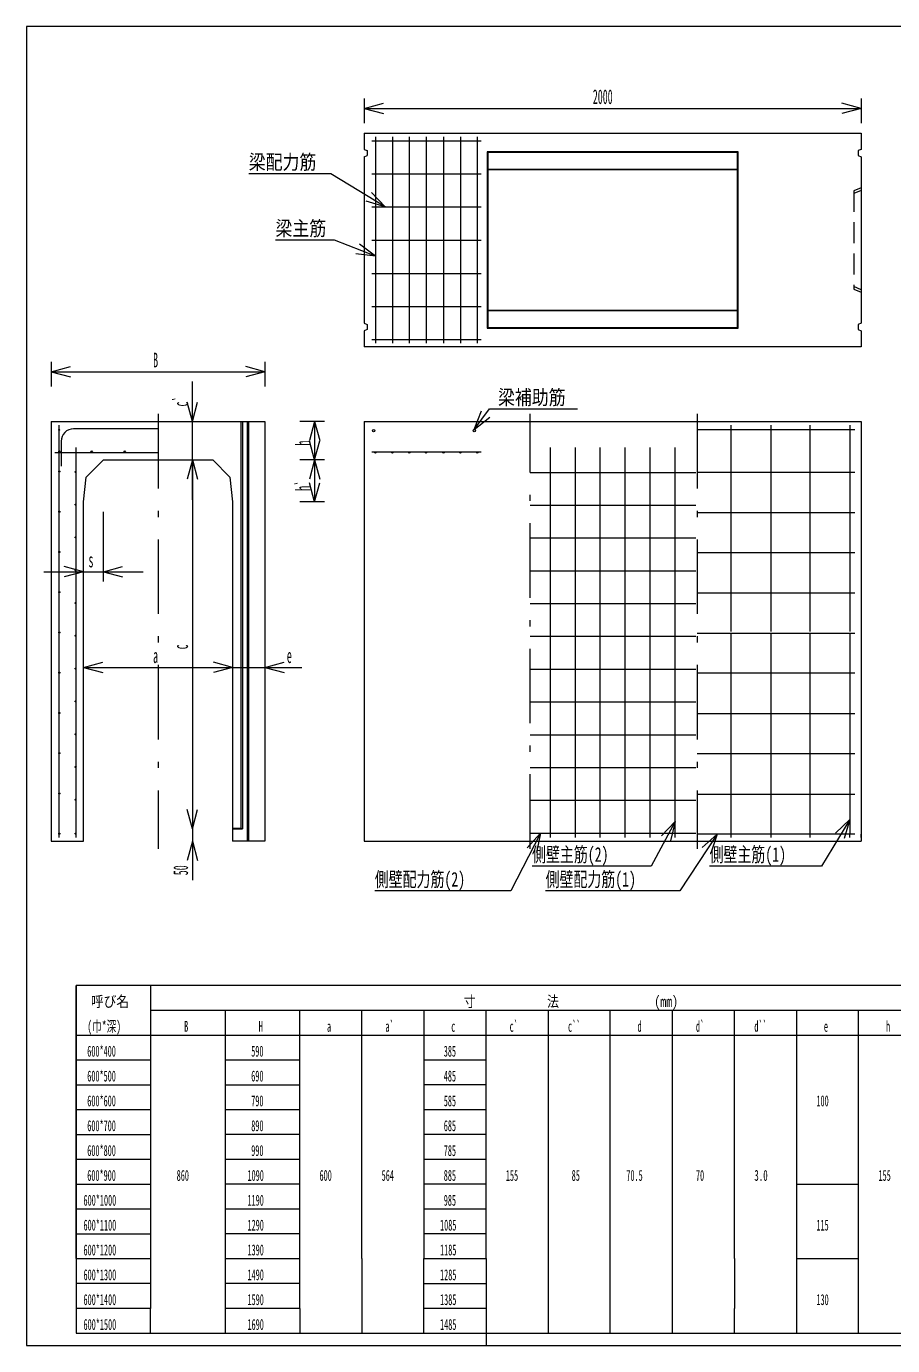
# Model space of a CAD drawing. Units: millimetres, scale not verified. Extents: x 255 to 7715, y 190 to 5500.
# Drawn here: x 255 to 3742, y 190 to 5500 of the extents above; entities that cross this region are included whole.
import ezdxf
from ezdxf.enums import TextEntityAlignment as Align

# ---------------------------------------------------------------- set-up
doc = ezdxf.new("R2010")
doc.units = ezdxf.units.MM
doc.header["$LTSCALE"] = 10
doc.linetypes.add('USER1', pattern=[50.5, 30, -9, 2.5, -9])
doc.linetypes.add('USER2', pattern=[12.6, 8.4, -4.2])
for name, color, linetype, lineweight in [('1', 7, 'Continuous', 18), ('10', 3, 'Continuous', 18), ('15', 7, 'Continuous', 18), ('18', 7, 'Continuous', 18), ('2', 7, 'Continuous', 18), ('6', 7, 'Continuous', 18), ('7', 4, 'Continuous', 18)]:
    doc.layers.add(name, color=color, linetype=linetype, lineweight=lineweight)
doc.styles.add('ＭＳ ゴシック', font='')
doc.styles.get('ＭＳ ゴシック').set_extended_font_data('MS Gothic')

msp = doc.modelspace()

# ---------------------------------------------------------------- linework, layer by layer
at = {"layer": '1'}
for p, q in [((255, 5500), (255, 190)), ((7715, 5500), (255, 5500)), ((1615, 5210), (1615, 5110)), ((3615, 5210), (3615, 5110)), ((1615, 5170), (1692.27, 5190.71)), ((1615, 5170), (3615, 5170)), ((1615, 5170), (1692.27, 5149.29)), ((3615, 5170), (3537.73, 5190.71)), ((3615, 5170), (3537.73, 5149.29)), ((1615, 5070), (3615, 5070)), ((1615, 5070), (1615, 5005)), ((3615, 5070), (3615, 5005)), ((1615, 5005), (1627, 5000)), ((1627, 5000), (1627, 4980)), ((2109.5, 4995), (2109.5, 4285)), ((3120.5, 4995), (2109.5, 4995)), ((3117.5, 4992), (2112.5, 4992)), ((2112.5, 4992), (2112.5, 4288)), ((3117.5, 4288), (3117.5, 4992)), ((3120.5, 4285), (3120.5, 4995)), ((3615, 5005), (3603, 5000)), ((3603, 5000), (3603, 4980)), ((1615, 4975), (1627, 4980)), ((1615, 4975), (1615, 4305)), ((3603, 4980), (3615, 4975)), ((3615, 4975), (3615, 4305)), ((2112.5, 4925), (3117.5, 4925)), ((3117.5, 4922), (2112.5, 4922)), ((2112.5, 4358), (3117.5, 4358)), ((3117.5, 4355), (2112.5, 4355)), ((1615, 4305), (1627, 4300)), ((3615, 4305), (3603, 4300)), ((1627, 4280), (1615, 4275)), ((1615, 4275), (1615, 4210)), ((1627, 4300), (1627, 4280)), ((2109.5, 4285), (3120.5, 4285)), ((2112.5, 4288), (3117.5, 4288)), ((3603, 4300), (3603, 4280)), ((3603, 4280), (3615, 4275)), ((3615, 4275), (3615, 4210)), ((3615, 4210), (1615, 4210)), ((355, 4150), (355, 4050)), ((1215, 4150), (1215, 4050)), ((355, 4110), (432.27, 4130.71)), ((355, 4110), (1215, 4110)), ((355, 4110), (432.27, 4089.29)), ((1215, 4110), (1137.73, 4130.71)), ((1215, 4110), (1137.73, 4089.29)), ((923, 3595), (923, 4070)), ((923, 3910), (902.29, 3987.27)), ((923, 3910), (943.71, 3987.27)), ((2057.7, 3877.5), (2118.69, 3960)), ((2057.7, 3877.5), (2086.99, 3951.95)), ((2118.69, 3960), (2473.31, 3960)), ((355, 3910), (1215, 3910)), ((355, 3910), (355, 2220)), ((785, 3880), (445, 3880)), ((1120, 2273), (1120, 3910)), ((1125, 3910), (1125, 2270)), ((1145, 2220), (1145, 3910)), ((1150, 2220), (1150, 3910)), ((1215, 3910), (1215, 2220)), ((1455, 3910), (1355, 3910)), ((1415, 3910), (1394.29, 3832.73)), ((1415, 3910), (1415, 3755)), ((1415, 3910), (1435.71, 3832.73)), ((1615, 3910), (3615, 3910)), ((1615, 3910), (1615, 2220)), ((2057.7, 3877.5), (2120.29, 3927.33)), ((3615, 3910), (3615, 2220)), ((395, 3830), (395, 3730)), ((1415, 3755), (1394.29, 3832.27)), ((1415, 3755), (1435.71, 3832.27)), ((496, 3686), (565, 3755)), ((565, 3755), (1005, 3755)), ((923, 3755), (902.29, 3677.73)), ((923, 3755), (902.29, 3677.73)), ((923, 3755), (923, 2270)), ((923, 3755), (943.71, 3677.73)), ((923, 3755), (943.71, 3677.73)), ((1005, 3755), (1074, 3686)), ((1455, 3755), (1355, 3755)), ((1455, 3755), (1355, 3755)), ((1415, 3755), (1394.29, 3677.73)), ((1415, 3755), (1415, 3586)), ((1415, 3755), (1435.71, 3677.73)), ((485, 3586), (496, 3686)), ((1074, 3686), (1085, 3586)), ((1415, 3586), (1394.29, 3663.27)), ((1415, 3586), (1435.71, 3663.27)), ((485, 2220), (485, 3586)), ((1085, 3586), (1085, 2220)), ((1455, 3586), (1355, 3586)), ((485, 3265), (485, 3546)), ((565, 3265), (565, 3546)), ((325, 3305), (725, 3305)), ((485, 3305), (407.73, 3325.71)), ((485, 3305), (407.73, 3284.29)), ((565, 3305), (642.27, 3325.71)), ((565, 3305), (642.27, 3284.29)), ((485, 2920), (562.27, 2940.71)), ((1085, 2920), (1007.73, 2940.71)), ((1085, 2920), (1007.73, 2940.71)), ((1215, 2920), (1292.27, 2940.71)), ((485, 2920), (1085, 2920)), ((485, 2920), (562.27, 2899.29)), ((925, 2920), (1363.41, 2920)), ((1085, 2920), (1007.73, 2899.29)), ((1085, 2920), (1007.73, 2899.29)), ((1215, 2920), (1292.27, 2899.29)), ((923, 2430), (923, 2063.41)), ((923, 2270), (902.29, 2347.27)), ((923, 2270), (902.29, 2347.27)), ((923, 2270), (943.71, 2347.27)), ((923, 2270), (943.71, 2347.27)), ((1085, 2273), (1120, 2273)), ((1085, 2270), (1125, 2270)), ((1120, 2273), (1125, 2270)), ((3615, 2235), (3615, 2248)), ((355, 2220), (485, 2220)), ((923, 2220), (902.29, 2142.73)), ((923, 2220), (943.71, 2142.73)), ((1215, 2220), (1085, 2220)), ((1615, 2220), (3615, 2220)), ((455, 540), (455, 1640)), ((455, 1640), (455, 240)), ((5855, 1640), (455, 1640)), ((755, 1640), (755, 540)), ((755, 1640), (755, 540)), ((755, 1540), (4355, 1540)), ((1055, 1540), (1055, 540)), ((1355, 540), (1355, 1540)), ((1605, 540), (1605, 1540)), ((1855, 1540), (1855, 540)), ((2105, 540), (2105, 1540)), ((2355, 1540), (2355, 540)), ((2605, 540), (2605, 1540)), ((2855, 1540), (2855, 540)), ((3105, 540), (3105, 1540)), ((3355, 1540), (3355, 540)), ((3605, 540), (3605, 1540)), ((455, 1440), (5855, 1440)), ((455, 1440), (5855, 1440)), ((455, 1340), (755, 1340)), ((1055, 1340), (1355, 1340)), ((1855, 1340), (2105, 1340)), ((455, 1240), (755, 1240)), ((1055, 1240), (1355, 1240)), ((2105, 1240), (1855, 1240)), ((455, 1140), (755, 1140)), ((1055, 1140), (1355, 1140)), ((1855, 1140), (2105, 1140)), ((455, 1040), (755, 1040)), ((1355, 1040), (1055, 1040)), ((2105, 1040), (1855, 1040)), ((455, 940), (755, 940)), ((1055, 940), (1355, 940)), ((1855, 940), (2105, 940)), ((455, 840), (755, 840)), ((1355, 840), (1055, 840)), ((2105, 840), (1855, 840)), ((3355, 840), (3605, 840)), ((455, 740), (755, 740)), ((1055, 740), (1355, 740)), ((1855, 740), (2105, 740)), ((455, 640), (755, 640)), ((1355, 640), (1055, 640)), ((2105, 640), (1855, 640)), ((455, 540), (755, 540)), ((755, 540), (755, 340)), ((1055, 540), (1055, 340)), ((1055, 540), (1355, 540)), ((1355, 340), (1355, 540)), ((1605, 540), (1605, 340)), ((1855, 340), (1855, 540)), ((1855, 540), (2105, 540)), ((2105, 540), (2105, 340)), ((2355, 540), (2355, 340)), ((2605, 340), (2605, 540)), ((2855, 540), (2855, 340)), ((3105, 540), (3105, 340)), ((3355, 540), (3355, 340)), ((3355, 540), (3605, 540)), ((3605, 340), (3605, 540)), ((755, 440), (455, 440)), ((1355, 440), (1055, 440)), ((1855, 440), (2105, 440)), ((755, 340), (455, 340)), ((755, 240), (755, 340)), ((1055, 340), (1055, 240)), ((1355, 340), (1055, 340)), ((1355, 340), (1355, 240)), ((1605, 340), (1605, 240)), ((1855, 240), (1855, 340)), ((2105, 340), (1855, 340)), ((2105, 340), (2105, 190)), ((2355, 340), (2355, 240)), ((2605, 240), (2605, 340)), ((2855, 340), (2855, 240)), ((3105, 240), (3105, 340)), ((3355, 340), (3355, 240)), ((3605, 240), (3605, 340)), ((455, 240), (5855, 240)), ((255, 190), (7715, 190))]:
    msp.add_line(p, q, dxfattribs=at)
at = {"layer": '1', "linetype": 'USER2'}
for p, q in [((3615, 4850), (3585, 4837.5)), ((3615, 4840), (3585, 4827.5)), ((3585, 4837.5), (3585, 4442.5)), ((3615, 4440), (3585, 4452.5)), ((3585, 4442.5), (3615, 4430))]:
    msp.add_line(p, q, dxfattribs=at)
at = {"layer": '1', "linetype": 'USER1'}
for p, q in [((785, 3940), (785, 2190)), ((2283, 2190), (2283, 3940)), ((2955, 3940), (2955, 2190))]:
    msp.add_line(p, q, dxfattribs=at)
at = {"layer": '1'}
for centre, radius in [((387, 3875.5), 2), ((1652.5, 3872.5), 5), ((2057.7, 3872.5), 5), ((387.5, 3708.5), 2.5), ((453, 3707), 2), ((453, 3575), 2), ((387.5, 3546.5), 2.5), ((453, 3443), 2), ((387.5, 3384.5), 2.5), ((453, 3311), 2), ((387.5, 3222.5), 2.5), ((453, 3179), 2), ((387.5, 3060.5), 2.5), ((453, 3047), 2), ((387.5, 2898.5), 2.5), ((453, 2915), 2), ((453, 2783), 2), ((387.5, 2736.5), 2.5), ((453, 2651), 2), ((387.5, 2574.5), 2.5), ((453, 2519), 2), ((387.5, 2412.5), 2.5), ((453, 2387), 2), ((387.5, 2250.5), 2.5), ((453, 2251), 2)]:
    msp.add_circle(centre, radius, dxfattribs=at)
msp.add_arc((445, 3830), 50, 90, 180, dxfattribs=at)
at = {"layer": '10'}
for p, q in [((1660, 5055), (1660, 4225)), ((1728, 5055), (1728, 4225)), ((1796, 5055), (1796, 4225)), ((1864, 5055), (1864, 4225)), ((1934, 5055), (1934, 4225)), ((2002, 5055), (2002, 4225)), ((2070, 5055), (2070, 4225)), ((1495, 4640), (1257.81, 4640)), ((1660, 4575.25), (1495, 4640)), ((1660, 4575.25), (1595.63, 4622.75)), ((1660, 4575.25), (1580.5, 4584.2)), ((370, 3785), (785, 3785)), ((455, 2235), (455, 3805)), ((2364.2, 2235), (2364.2, 3805)), ((2464.6, 2235), (2464.6, 3805)), ((2565, 2235), (2565, 3805)), ((2665.4, 2235), (2665.4, 3805)), ((2765.8, 2235), (2765.8, 3805)), ((2866.2, 2235), (2866.2, 3805)), ((2866.2, 2300), (2769.26, 2120)), ((2866.2, 2300), (2811.33, 2241.78)), ((2866.2, 2300), (2847.79, 2222.15)), ((2769.26, 2120), (2290.55, 2120))]:
    msp.add_line(p, q, dxfattribs=at)
for centre in [(1660, 3785), (1728, 3785), (1796, 3785), (1864, 3785), (1934, 3785), (2002, 3785), (2070, 3785)]:
    msp.add_circle(centre, 3, dxfattribs=at)
at = {"layer": '15'}
for p, q in [((3035, 2248), (2885, 2020)), ((3035, 2248), (2975.23, 2194.82)), ((3035, 2248), (3009.83, 2172.06)), ((2885, 2020), (2345, 2020))]:
    msp.add_line(p, q, dxfattribs=at)
at = {"layer": '18'}
for p, q in [((385, 3895), (385, 2235)), ((3092, 3065), (3092, 3895)), ((3251, 3895), (3251, 3065)), ((3410, 3065), (3410, 3895)), ((3569, 3895), (3569, 3065)), ((3092, 2235), (3092, 3058)), ((3251, 3058), (3251, 2235)), ((3410, 2235), (3410, 3058)), ((3569, 3058), (3569, 2248)), ((3569, 2307.44), (3455, 2120)), ((3569, 2307.44), (3511.15, 2252.17)), ((3569, 2307.44), (3546.54, 2230.65)), ((3569, 2235), (3569, 2248)), ((3455, 2120), (3005, 2120))]:
    msp.add_line(p, q, dxfattribs=at)
at = {"layer": '2'}
for p, q in [((2955, 3877.5), (3590, 3877.5)), ((2955, 3706), (3590, 3706)), ((2955, 3544), (3590, 3544)), ((2955, 3382), (3590, 3382)), ((2955, 3220), (3590, 3220)), ((2955, 3058), (3590, 3058)), ((3590, 2896), (2955, 2896)), ((2955, 2734), (3590, 2734)), ((3590, 2572), (2955, 2572)), ((2955, 2410), (3590, 2410)), ((3590, 2248), (2955, 2248))]:
    msp.add_line(p, q, dxfattribs=at)
at = {"layer": '6'}
for p, q in [((1645, 5040), (2085, 5040)), ((1480.36, 4907), (1150.22, 4907)), ((1699.45, 4774), (1480.36, 4907)), ((1645, 4907), (2085, 4907)), ((1699.45, 4774), (1622.65, 4796.4)), ((1699.45, 4774), (1644.14, 4831.8)), ((1645, 4774), (2085, 4774)), ((1645, 4640), (2085, 4640)), ((1645, 4506), (2085, 4506)), ((1645, 4373), (2085, 4373)), ((1645, 4240), (2085, 4240)), ((1645, 3788), (2085, 3788))]:
    msp.add_line(p, q, dxfattribs=at)
for centre in [(388, 3788), (518, 3788), (651, 3788)]:
    msp.add_circle(centre, 3, dxfattribs=at)
at = {"layer": '7'}
for p, q in [((2283, 3705), (2949, 3705)), ((2283, 3573), (2949, 3573)), ((2283, 3441), (2949, 3441)), ((2283, 3309), (2949, 3309)), ((2283, 3177), (2949, 3177)), ((2283, 3045), (2949, 3045)), ((2283, 2913), (2949, 2913)), ((2283, 2781), (2949, 2781)), ((2283, 2649), (2949, 2649)), ((2283, 2517), (2949, 2517)), ((2283, 2385), (2949, 2385)), ((2325, 2253), (2205, 2020)), ((2325, 2253), (2271.21, 2193.78)), ((2283, 2253), (2949, 2253)), ((2325, 2253), (2308.03, 2174.82)), ((2205, 2020), (1657.38, 2020))]:
    msp.add_line(p, q, dxfattribs=at)

# ---------------------------------------------------------------- texts
at = {"layer": '1', "style": 'ＭＳ ゴシック'}
for s, height, width, p in [('2000', 58.65, 0.5, (2535, 5170)), ('B', 58.65, 0.5, (765, 4110)), ('梁補助筋', 58.65, 0.85, (2153.31, 3960)), ('s', 58.65, 0.5, (505, 3305)), ('a', 58.65, 0.5, (765, 2920)), ('e', 58.65, 0.5, (1303.41, 2920)), ('呼び名', 43.99, 0.85, (515, 1540)), ('寸\u3000\u3000    \u3000\u3000法\u3000        \u3000\u3000\u3000(mm)', 43.99, 0.8, (2015, 1540)), ('(巾*深)', 43.99, 0.65, (500, 1440)), ('B', 43.99, 0.5, (890, 1440)), ('H', 43.99, 0.5, (1190, 1440)), ('a`', 43.99, 0.5, (1700, 1440)), ('c`', 43.99, 0.5, (2200, 1440)), ('c``', 43.99, 0.5, (2435, 1440)), ('d', 43.99, 0.5, (2715, 1440)), ('d`', 43.99, 0.5, (2950, 1440)), ('d``', 43.99, 0.5, (3185, 1440)), ('h', 43.99, 0.5, (3715, 1440)), ('a', 43.99, 0.5, (1465, 1440)), ('c', 43.99, 0.5, (1965, 1440)), ('e', 43.99, 0.5, (3465, 1440)), ('600*400', 43.99, 0.5, (500, 1340)), ('590', 43.99, 0.5, (1160, 1340)), ('385', 43.99, 0.5, (1935, 1340)), ('600*500', 43.99, 0.5, (500, 1240)), ('690', 43.99, 0.5, (1160, 1240)), ('485', 43.99, 0.5, (1935, 1240)), ('600*600', 43.99, 0.5, (500, 1140)), ('790', 43.99, 0.5, (1160, 1140)), ('585', 43.99, 0.5, (1935, 1140)), ('100', 43.99, 0.5, (3435, 1140)), ('600*700', 43.99, 0.5, (500, 1040)), ('890', 43.99, 0.5, (1160, 1040)), ('685', 43.99, 0.5, (1935, 1040)), ('600*800', 43.99, 0.5, (500, 940)), ('990', 43.99, 0.5, (1160, 940)), ('785', 43.99, 0.5, (1935, 940)), ('600*900', 43.99, 0.5, (500, 840)), ('860', 43.99, 0.5, (860, 840)), ('1090', 43.99, 0.5, (1145, 840)), ('600', 43.99, 0.5, (1435, 840)), ('564', 43.99, 0.5, (1685, 840)), ('885', 43.99, 0.5, (1935, 840)), ('155', 43.99, 0.5, (2185, 840)), ('85', 43.99, 0.5, (2450, 840)), ('70.5', 43.99, 0.55, (2670, 840)), ('70', 43.99, 0.5, (2950, 840)), ('3.0', 43.99, 0.6, (3185, 840)), ('155', 43.99, 0.5, (3685, 840)), ('600*1000', 43.99, 0.5, (485, 740)), ('1190', 43.99, 0.5, (1145, 740)), ('985', 43.99, 0.5, (1935, 740)), ('600*1100', 43.99, 0.5, (485, 640)), ('1290', 43.99, 0.5, (1145, 640)), ('1085', 43.99, 0.5, (1920, 640)), ('115', 43.99, 0.5, (3435, 640)), ('600*1200', 43.99, 0.5, (485, 540)), ('1390', 43.99, 0.5, (1145, 540)), ('1185', 43.99, 0.5, (1920, 540)), ('600*1300', 43.99, 0.5, (485, 440)), ('1490', 43.99, 0.5, (1145, 440)), ('1285', 43.99, 0.5, (1920, 440)), ('600*1400', 43.99, 0.5, (485, 340)), ('1590', 43.99, 0.5, (1145, 340)), ('1385', 43.99, 0.5, (1920, 340)), ('130', 43.99, 0.5, (3435, 340)), ('600*1500', 43.99, 0.5, (485, 240)), ('1690', 43.99, 0.5, (1145, 240)), ('1485', 43.99, 0.5, (1920, 240))]:
    msp.add_text(s, height=height, dxfattribs=dict(at, width=width)).set_placement(p, align=Align.BOTTOM_LEFT)
at = {"layer": '1', "style": 'ＭＳ ゴシック', "width": 0.5}
for s, p in [('c`', (923, 3970)), ('h', (1415, 3812.5)), ('h`', (1415, 3630.5)), ('c', (923, 2992.5)), ('50', (923, 2083.41))]:
    msp.add_text(s, height=58.65, rotation=90, dxfattribs=at).set_placement(p, align=Align.BOTTOM_LEFT)
at = {"layer": '10', "color": 7, "style": 'ＭＳ ゴシック'}
for s, width, p in [('梁主筋', 0.85, (1257.81, 4640)), ('側壁主筋(2)', 0.7, (2290.55, 2120))]:
    msp.add_text(s, height=58.65, dxfattribs=dict(at, width=width)).set_placement(p, align=Align.BOTTOM_LEFT)
at = {"layer": '15', "style": 'ＭＳ ゴシック', "width": 0.7}
msp.add_text('側壁配力筋(1)', height=58.65, dxfattribs=at).set_placement((2345, 2020), align=Align.BOTTOM_LEFT)
at = {"layer": '18', "style": 'ＭＳ ゴシック', "width": 0.7}
msp.add_text('側壁主筋(1)', height=58.65, dxfattribs=at).set_placement((3005, 2120), align=Align.BOTTOM_LEFT)
at = {"layer": '6', "style": 'ＭＳ ゴシック', "width": 0.85}
msp.add_text('梁配力筋', height=58.65, dxfattribs=at).set_placement((1150.22, 4907), align=Align.BOTTOM_LEFT)
at = {"layer": '7', "color": 7, "style": 'ＭＳ ゴシック', "width": 0.7}
msp.add_text('側壁配力筋(2)', height=58.65, dxfattribs=at).set_placement((1657.38, 2020), align=Align.BOTTOM_LEFT)

doc.saveas('drawing.dxf')
